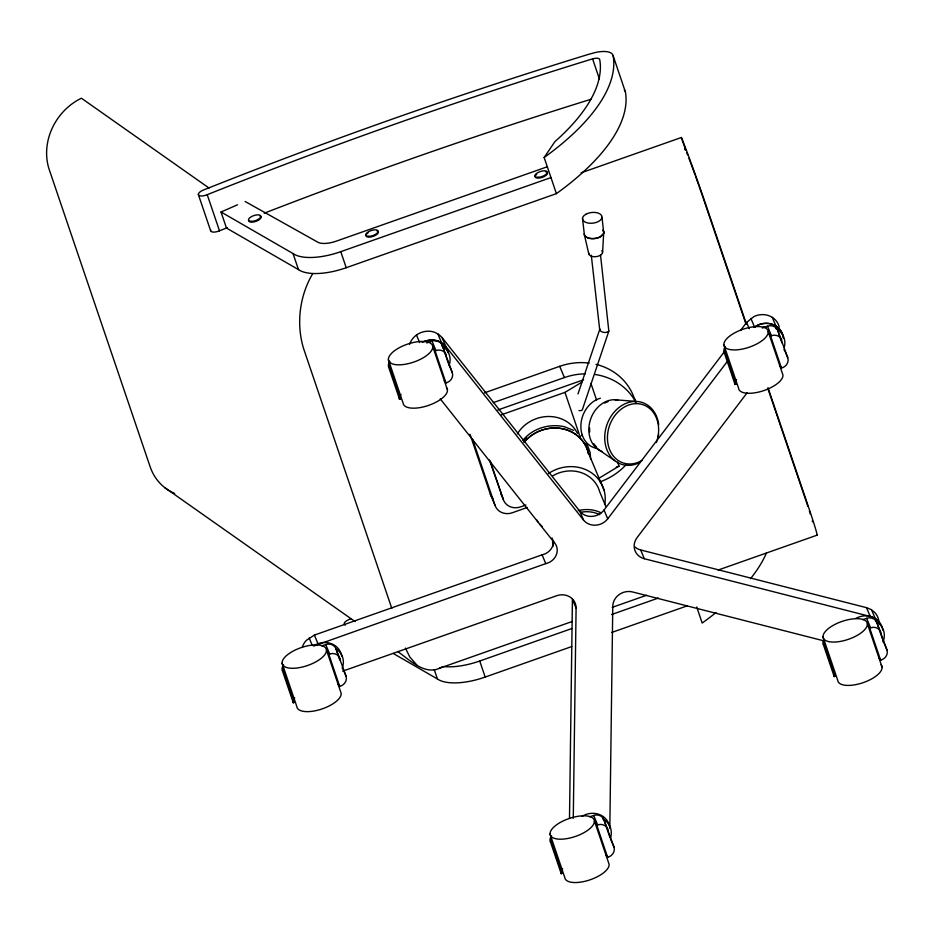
<?xml version="1.0" encoding="UTF-8"?>
<svg xmlns="http://www.w3.org/2000/svg" width="934" height="934" viewBox="0 0 934 934"><rect width="100%" height="100%" fill="white"/><g stroke="black" fill="none" stroke-linecap="round" stroke-linejoin="round"><path stroke-width="1.4" d="M569.495 818.231L572.414 599.313L576.091 608.092L573.278 818.312M609.82 828.084L612.774 606.271A15.166 13.835 -22.7 0 1 632.551 591.958L824.547 641.028M602.582 252.53L603.714 232.624L601.998 217.342M600.504 254.877L608.84 331.173C606.294 333.298 601.776 332.808 599.756 330.192L599.885 328.966L577.983 393.914M608.84 331.173L582.279 409.909A4.647 2.137 18.6 0 1 578.987 410.563M312.645 273.767C299.51 295.985 296.043 324.028 303.643 348.732L391.813 608.419M556.419 193.63L544.148 157.507L554.913 141.629A242.583 99.237 -18.8 0 0 599.733 59.624A6.97 2.849 -18.8 0 0 592.588 58.865A2067.456 845.819 -18.8 0 0 207.231 194.681A6.97 2.849 -18.8 0 1 198.72 195.229A6.97 2.849 -18.8 0 1 202.771 190.303A2067.456 845.819 -18.8 0 1 588.128 54.476L591.712 53.507A20.898 8.546 -18.8 0 1 613.148 55.806L625.406 91.929A245.257 100.335 -18.8 0 1 556.419 193.63L346.222 267.719A46.443 19.007 -18.8 0 1 298.483 269.611L226.472 228.048L221.019 211.995L237.505 204.803M409.559 344.389A18.575 16.94 -22.7 0 1 434.754 332.329L438.805 334.477L442.062 337.559L579.816 511.225A15.166 13.835 -22.7 0 0 604.041 510.022L724.621 351.382M740.452 330.543L746.616 322.428L754.077 316.474A18.575 16.94 -22.7 0 1 779.26 327.122M424.398 341.47A18.575 16.94 -22.7 0 1 438.431 341.12L442.483 343.257L445.728 346.339L583.493 520.016A15.166 13.835 -22.7 0 0 607.719 518.814L727.411 361.33M747.142 392.782L637.128 537.529A15.166 13.835 -22.7 0 0 644.332 558.73L870.196 616.452L874.493 618.168L878.1 620.9M522.888 440.369C532.602 428.274 549.542 423.312 564.486 426.756L573.651 430.411M582.512 218.311L584.24 233.593A9.795 5.37 -6.4 0 0 589.774 238.31A9.795 5.37 -6.4 0 0 600.504 236.606L603.236 234.06A9.795 5.37 -6.4 0 0 603.516 231.235M584.252 233.745A9.795 5.37 -6.4 0 0 589.798 238.462A9.795 5.37 -6.4 0 0 600.515 236.757L603.247 234.212A9.795 5.37 -6.4 0 0 602.687 230.138M585.723 214.341L584.077 215.532A9.795 5.37 -6.4 0 0 586.937 222.771A9.795 5.37 -6.4 0 0 600.434 220.12L601.508 218.778A9.795 5.37 -6.4 0 0 597.562 212.882A9.795 5.37 -6.4 0 0 585.723 214.33M501.36 414.801L564.977 392.373L581.824 382.204M579.967 436.528L582.372 435.069M598.566 478.488L619.02 466.136L617.619 462.003M397.849 651.675C410.189 660.14 426.184 677.313 442.471 666.654M553.558 541.031A13.928 12.702 -22.7 0 1 542.094 554.843L314.384 635.097L306.352 640.339A18.575 16.94 -22.7 0 0 302.231 647.379M313.707 646.024L545.76 563.622A13.928 12.702 -22.7 0 0 556.512 554.399A13.928 12.702 -22.7 0 0 553.535 541.673L551.959 537.914M546.553 167.034L336.368 241.124A18.575 7.6 -18.8 0 1 317.268 241.883L245.117 201.487M221.019 211.995L293.031 253.558A46.443 19.007 -18.8 0 0 340.77 251.666L550.967 177.577M581.123 172.825L681.376 137.496A55.736 1.436 70.6 0 1 706.548 206.729L746.418 324.133M426.745 342.93L432.01 341.085A8.359 7.624 -22.7 0 1 442.342 345.522L452.301 372.666A8.359 7.624 -22.7 0 1 446.872 382.671L445.997 382.975A24.156 9.877 -18.8 0 0 444.234 380.885M400.978 394.417A24.156 9.877 -18.8 0 0 400.452 399.028L399.577 399.343L388.684 367.237L389.56 366.922A24.156 9.877 -18.8 0 1 389.338 364.283M433.329 348.779A24.156 9.877 -18.8 0 1 435.092 350.869L435.968 350.565A8.359 7.624 -22.7 0 1 446.312 355.013M484.442 392.852L559.711 366.326A60.383 55.071 -22.7 0 1 589.167 363.092M493.257 402.647L564.416 377.569A60.383 55.071 -22.7 0 1 585.408 373.845M497.857 409.991L583.61 379.764M762.226 328.044L767.479 326.199A8.359 7.624 -22.7 0 1 777.812 330.636L787.782 357.78A8.359 7.624 -22.7 0 1 782.353 367.786L781.478 368.089A24.156 9.877 -18.8 0 0 779.715 366M736.447 379.531A24.156 9.877 -18.8 0 0 735.934 384.143L735.058 384.458L724.154 352.351L725.029 352.036A24.156 9.877 -18.8 0 1 724.819 349.398M768.81 333.893A24.156 9.877 -18.8 0 1 770.573 335.983L771.449 335.68A8.359 7.624 -22.7 0 1 781.781 340.128M616.3 467.093L619.02 466.136M525.924 505.002L520.507 506.905A13.928 12.714 -22.7 0 1 503.286 499.503L489.486 460.077M527.313 507.466L512.264 512.778A13.928 12.714 -22.7 0 1 495.032 505.364L490.327 494.121L470.012 434.263M321.775 645.919L325.721 644.53A8.359 7.624 -22.7 0 1 336.053 648.978L346.024 676.123A8.359 7.624 -22.7 0 1 340.595 686.128L339.719 686.432A24.156 9.877 -18.8 0 0 337.945 684.342M294.689 697.873A24.156 9.877 -18.8 0 0 294.175 702.485L293.299 702.788L282.395 670.694L283.271 670.379A24.156 9.877 -18.8 0 1 283.06 667.74M327.052 652.236A24.156 9.877 -18.8 0 1 328.815 654.325L329.69 654.022A8.359 7.624 -22.7 0 1 340.023 658.47M342.673 671.149L556.664 595.729A15.166 13.835 -22.7 0 1 576.091 608.092M439.027 668.417L572.367 621.425M612.225 607.369L646.597 595.262M718.071 570.067L817.04 535.182M443.557 666.561A46.443 19.007 -18.8 0 0 479.726 661.015L571.771 628.57M611.618 614.525L658.318 598.064M393.214 653.438L437.427 678.96A46.443 19.007 -18.8 0 0 485.178 677.068L571.725 646.561M611.572 632.516L687.132 605.886M862.689 619.709L866.635 618.32A8.359 7.624 -22.7 0 1 876.968 622.768L886.938 649.912A8.359 7.624 -22.7 0 1 881.509 659.918L880.634 660.221A24.156 9.877 -18.8 0 0 878.859 658.131M834.868 673.636A24.156 9.877 -18.8 0 0 835.089 676.274L834.214 676.578L823.309 644.472L824.185 644.168A24.156 9.877 -18.8 0 1 823.975 641.53M867.966 626.025A24.156 9.877 -18.8 0 1 869.729 628.115L870.605 627.811A8.359 7.624 -22.7 0 1 880.937 632.248M589.716 816.83L593.662 815.44A8.359 7.624 -22.7 0 1 603.994 819.889L613.965 847.033A8.359 7.624 -22.7 0 1 608.524 857.038L607.649 857.342A24.156 9.877 -18.8 0 0 605.886 855.252M562.63 868.783A24.156 9.877 -18.8 0 0 562.116 873.395L561.241 873.699L550.336 841.592L551.212 841.289A24.156 9.877 -18.8 0 1 551.002 838.65M594.993 823.146A24.156 9.877 -18.8 0 1 596.756 825.236L597.632 824.932A8.359 7.624 -22.7 0 1 607.964 829.369M614.911 399.74L636.276 401.445M634.735 546.822A15.166 13.835 -22.7 0 0 640.654 549.951L866.519 607.672L870.815 609.388L874.422 612.12A18.575 16.94 -22.7 0 1 878.941 622.032M597.048 448.612L614.642 460.579M209.053 188.049L81.41 98.222A55.736 48.731 -54.9 0 0 49.28 169.719L150.117 466.696A55.736 48.731 -54.9 0 0 174.681 493.432M164.781 487.641L355.037 621.542M416.868 665.055L409.781 656.976L405.438 648.103M440.253 398.853L553.535 541.673M685.042 148.576L685.474 149.533L681.376 137.496M772.29 317.362L775.967 326.141M784.805 350.67L787.782 357.78M767.479 326.199L771.449 335.68M750.913 318.424L754.59 327.204L757.743 325.254A18.575 16.94 -22.7 0 1 783.147 336.987M871.655 610.03L875.333 618.81M882.969 640.42L886.938 649.912M866.519 607.672L870.196 616.452M746.616 322.428L749.243 328.71M866.635 618.32L870.605 627.811M634.349 398.433L635.914 402.18M640.654 549.951L644.332 558.73M559.711 366.326L564.416 377.569M587.941 451.717L604.111 490.362M605.792 506.345L599.663 491.693A32.515 29.654 -22.7 0 0 552.846 475.78M604.041 510.022L607.719 518.814M579.816 511.225L583.493 520.016M542.094 554.843L545.76 563.622M442.062 337.559L445.728 346.339M437.859 333.975L441.537 342.755M448.834 364.365L452.301 372.666M432.01 341.085L435.968 350.565M416.494 335.037L419.635 342.568M610.486 838.732L613.965 847.033M593.662 815.44L597.632 824.932M343.047 669.013L346.024 676.123M325.721 644.53L329.69 654.022M314.384 635.097L318.05 643.888M309.166 637.969L312.318 645.499M586.926 443.848L590.171 452.605L590.638 459.306M777.812 330.636L781.968 342.86M876.968 622.768L882.502 639.066M770.573 335.983L781.478 368.089M869.729 628.115L880.634 660.221M768.215 331.675A23.222 9.503 -18.8 0 1 735.782 349.911A23.222 9.503 -18.8 0 1 734.112 333.181A23.222 9.503 -18.8 0 1 768.215 331.675L782.937 375.013A23.222 9.503 -18.8 0 1 761.712 391.264A23.222 9.503 -18.8 0 1 738.572 388.182L723.862 344.844M867.371 623.807A23.222 9.503 -18.8 0 1 834.938 642.043A23.222 9.503 -18.8 0 1 833.268 625.313A23.222 9.503 -18.8 0 1 867.371 623.807L882.093 667.145M767.981 387.668L807.385 503.695A55.736 1.436 70.6 0 1 816.643 534.598M745.612 323.012L704.341 201.464A41.796 1.074 70.6 0 0 699.146 186.438M768.122 389.315L805.178 498.429A41.796 1.074 70.6 0 1 807.793 506.216M823.006 636.965L837.728 680.314A23.222 9.503 -18.8 0 0 863.752 682.45A23.222 9.503 -18.8 0 0 881.089 664.868M725.029 352.036L735.934 384.143M824.185 644.168L835.089 676.274M592.588 58.865L599.394 78.923M696.729 606.995L702.181 623.048A245.257 100.335 -18.8 0 0 716.004 612.552M590.918 383.372L596.546 399.915M564.977 392.373L579.5 435.139M490.303 461.244L503.286 499.503M603.994 819.889L609.995 837.541M442.342 345.522L448.332 363.186M472.406 438.711L495.032 505.364M596.756 825.236L607.649 857.342M435.092 350.869L445.997 382.975M594.398 820.928A23.222 9.503 -18.8 0 1 561.964 839.164A23.222 9.503 -18.8 0 1 560.295 822.434A23.222 9.503 -18.8 0 1 594.398 820.928L609.108 864.265A23.222 9.503 -18.8 0 1 587.895 880.517A23.222 9.503 -18.8 0 1 564.755 877.435L550.033 834.085M432.746 346.561A23.222 9.503 -18.8 0 1 400.301 364.797A23.222 9.503 -18.8 0 1 398.643 348.067A23.222 9.503 -18.8 0 1 432.746 346.561L447.456 389.898M388.381 359.73L403.091 403.068A23.222 9.503 -18.8 0 0 429.126 405.204A23.222 9.503 -18.8 0 0 446.452 387.622M551.212 841.289L562.116 873.395M389.56 366.922L400.452 399.028M340.77 251.666L346.222 267.719M479.726 661.015L485.178 677.068M293.031 253.558L298.483 269.611M434.252 669.596L437.427 678.96M207.231 194.681L219.49 230.803A2067.456 845.819 -18.8 0 1 227.359 227.674M198.358 194.564L210.629 230.686M336.053 648.978L339.743 659.848M328.815 654.325L339.719 686.432M326.456 650.017A23.222 9.503 -18.8 0 1 294.023 668.254A23.222 9.503 -18.8 0 1 292.354 651.523A23.222 9.503 -18.8 0 1 326.456 650.017L341.179 693.355A23.222 9.503 -18.8 0 1 319.953 709.606A23.222 9.503 -18.8 0 1 296.814 706.524L282.091 663.187M283.271 670.379L294.175 702.485M685.112 149.335L685.322 150.059M584.451 235.135L588.864 254.2M591.292 255.204L599.756 330.192M601.835 250.651A6.97 3.818 -6.4 0 1 597.095 256.511A6.97 3.818 -6.4 0 1 588.724 253.219M545.479 171.634A6.503 2.662 -18.8 0 1 545.981 175.429A6.503 2.662 -18.8 0 1 537.202 178.079A6.503 2.662 -18.8 0 1 536.711 174.296M259.745 215.812A6.503 2.662 -18.8 0 1 256.71 221.078A6.503 2.662 -18.8 0 1 248.736 220.342M376.787 230.733A6.503 2.662 -18.8 0 1 373.553 236.232A6.503 2.662 -18.8 0 1 366.268 234.691M366.957 233.85A6.503 2.662 -18.8 0 1 367.996 232.998M613.148 55.806A245.257 100.335 -18.8 0 1 544.148 157.507M624.332 89.944A20.898 8.546 -18.8 0 1 625.406 91.929M264.217 213.209A2067.456 845.819 -18.8 0 1 591.292 99.167M219.49 230.803A6.97 2.849 -18.8 0 1 210.71 229.881M766.522 552.788A245.257 100.335 -18.8 0 1 750.481 578.765M345.276 625.115A6.97 2.849 -18.8 0 1 348.545 619.721A2067.456 845.819 -18.8 0 1 351.161 618.67M596.009 364.353A60.383 55.071 -22.7 0 1 635.564 402.577M625.932 464.887A60.383 55.071 -22.7 0 1 599.838 481.909M595.25 374.522A60.383 55.071 -22.7 0 1 635.575 401.748M492.895 498.382A13.928 12.714 -22.7 0 1 490.327 494.121M686.805 152.826A41.796 1.074 70.6 0 1 687.599 154.857M688.93 158.336A41.796 1.074 70.6 0 1 690.413 162.271M690.81 163.322A41.796 1.074 70.6 0 1 695.059 174.962M695.515 176.199A41.796 1.074 70.6 0 1 698.69 185.142M809.369 511.05A41.796 1.074 70.6 0 1 810.42 514.365M812.323 520.903A41.796 1.074 70.6 0 1 812.487 521.802M502.585 497.192A13.928 12.714 -22.7 0 1 501.079 494.226M517.331 433.89A34.371 31.347 -22.7 0 1 548.41 416.494A34.371 31.347 -22.7 0 1 577.446 433.353M524.336 442.004A37.267 33.986 -22.7 0 1 561.638 428.601A37.267 33.986 -22.7 0 1 588.525 453.574M587.346 448.6A37.617 34.313 -22.7 0 1 588.093 451.064M523.565 440.626A37.617 34.313 -22.7 0 1 526.437 437.614M585.268 443.907A37.617 34.313 -22.7 0 1 586.4 446.195M548.27 473.655A37.162 33.893 -22.7 0 1 588.467 470.958A37.162 33.893 -22.7 0 1 604.765 504.325M542.292 526.589A37.162 33.893 -22.7 0 1 539.583 523.857M537.972 521.861A37.162 33.893 -22.7 0 1 536.548 519.759M523.997 442.377A37.162 33.893 -22.7 0 1 561.661 428.589A37.162 33.893 -22.7 0 1 588.525 454.181M553.033 546.448A32.515 29.654 -22.7 0 1 552.613 541.241M578.158 510.653A32.515 29.654 -22.7 0 1 601.111 512.824M580.971 512.217A30.192 27.541 -22.7 0 1 599.745 514.646M561.241 873.699A25.078 10.262 -18.8 0 1 560.925 872.391M550.336 841.592A25.078 10.262 -18.8 0 1 551.515 835.743M834.214 676.578A25.078 10.262 -18.8 0 1 833.992 673.846M823.309 644.472A25.078 10.262 -18.8 0 1 823.59 640.21M883.331 642.394A8.359 7.624 -22.7 0 0 883.214 641.389A18.575 16.94 -22.7 0 0 875.532 621.308M855.719 618.483A18.575 16.94 -22.7 0 1 882.735 630.1M314.174 645.534A18.575 16.94 -22.7 0 1 341.716 656.123M335.995 648.791A18.575 16.94 -22.7 0 1 342.474 667.448M602.745 818.885A18.575 16.94 -22.7 0 1 610.486 838.008M581.894 816.456A18.575 16.94 -22.7 0 1 609.762 827.793M754.053 327.414A18.575 16.94 -22.7 0 1 772.827 324.46A18.575 16.94 -22.7 0 1 783.357 338.458M775.885 328.663A18.575 16.94 -22.7 0 1 784.175 347.565M763.148 327.332A18.575 16.94 -22.7 0 1 766.744 326.818M422.156 342.451A18.575 16.94 -22.7 0 1 436.166 340.723M437.287 341.05A18.575 16.94 -22.7 0 1 448.262 352.877M441.934 345.954A18.575 16.94 -22.7 0 1 449.126 365.287M293.299 702.788A25.078 10.262 -18.8 0 1 292.984 701.481M282.395 670.694A25.078 10.262 -18.8 0 1 283.574 664.833M342.299 667.6A8.359 7.624 -22.7 0 1 342.416 668.604M399.577 399.343A25.078 10.262 -18.8 0 1 399.262 398.024M388.684 367.237A25.078 10.262 -18.8 0 1 389.863 361.376M735.058 384.458A25.078 10.262 -18.8 0 1 734.743 383.138M724.154 352.351A25.078 10.262 -18.8 0 1 725.344 346.491M784.07 349.269A8.359 7.624 -22.7 0 1 784.175 350.262M642.055 460.392A30.764 24.891 -70.6 0 1 607.555 440.72A30.764 24.891 -70.6 0 1 637.198 403.663A30.764 24.891 -70.6 0 1 656.357 442.518M602.01 451.449A26.934 21.797 -70.6 0 1 590.276 420.207A26.934 21.797 -70.6 0 1 617.771 400.079M640.304 462.19A32.597 26.374 -70.6 0 1 605.617 445.588A32.597 26.374 -70.6 0 1 626.457 403.184A32.597 26.374 -70.6 0 1 658.715 424.737M658.633 434.38A32.597 26.374 -70.6 0 1 658.143 437.159M597.608 448.46A26.012 21.05 -70.6 0 1 580.913 424.795A26.012 21.05 -70.6 0 1 600.387 398.234M596.476 446.919A26.012 21.05 -70.6 0 1 593.674 443.627M589.716 431.998A26.012 21.05 -70.6 0 1 589.658 428.041M604.695 403.079A26.012 21.05 -70.6 0 1 608.022 401.655M538.276 177.32A6.503 2.662 -18.8 0 0 547.277 172.183A6.503 2.662 -18.8 0 0 537.657 172.673A6.503 2.662 -18.8 0 0 538.276 177.32M251.012 221.37A6.503 2.662 -18.8 0 0 260.831 216.676A6.503 2.662 -18.8 0 0 252.11 216.268A6.503 2.662 -18.8 0 0 251.012 221.37M368.591 236.36A6.503 2.662 -18.8 0 0 378.142 231.48A6.503 2.662 -18.8 0 0 369.058 231.41A6.503 2.662 -18.8 0 0 368.591 236.36"/></g></svg>
